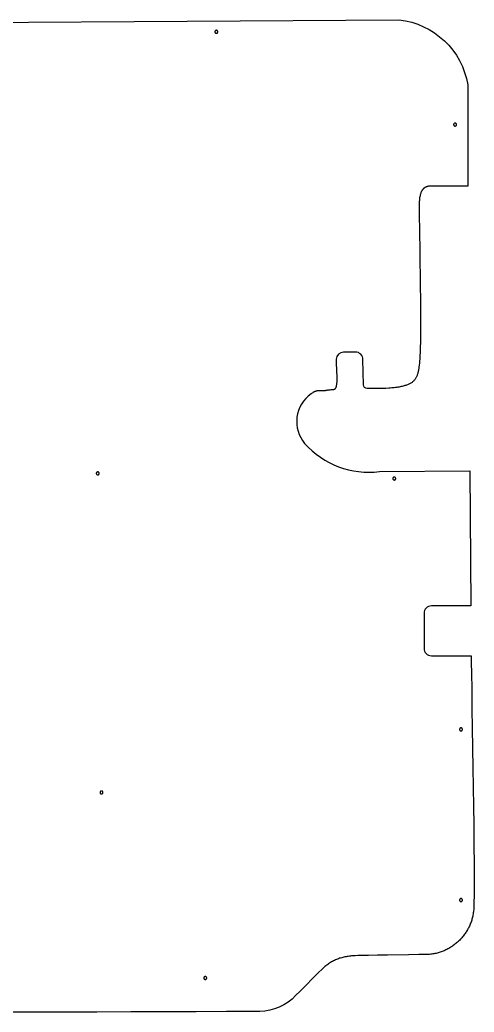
# Model space of a CAD drawing. Extents: x 0 to 6605, y -6833 to 7.
# Drawn here: x 1679 to 2292, y -5357 to -4020 of the extents above; entities that cross this region are included whole.
import ezdxf

# ---------------------------------------------------------------- set-up
doc = ezdxf.new("R2010")
doc.units = 0
doc.layers.add('Default_Layer', color=1, linetype='CONTINUOUS')

msp = doc.modelspace()

# ---------------------------------------------------------------- linework, layer by layer
at = {"layer": 'Default_Layer'}
msp.add_lwpolyline([(1333.4, -4025.6), (2190.6, -4020.2, -0.336912), (2283.5, -4107.9), (2283.5, -4244.4), (2234.7, -4244.4), (2234, -4244.3), (2233.3, -4244.3), (2232.7, -4244.3), (2232.1, -4244.3), (2231.5, -4244.3), (2230.9, -4244.4), (2230.3, -4244.5), (2229.7, -4244.6), (2229.2, -4244.7), (2228.7, -4244.8), (2228.2, -4245), (2227.7, -4245.1), (2227.2, -4245.3), (2226.7, -4245.5), (2226.3, -4245.8), (2225.8, -4246), (2225.4, -4246.3), (2225, -4246.5), (2224.6, -4246.8), (2224.2, -4247.1), (2223.9, -4247.5), (2223.5, -4247.8), (2223.2, -4248.2), (2222.9, -4248.5), (2222.6, -4248.9), (2222.3, -4249.3), (2222, -4249.7), (2221.7, -4250.1), (2221.4, -4250.6), (2221.2, -4251), (2220.9, -4251.5), (2220.7, -4252), (2220.3, -4252.9), (2219.9, -4254), (2219.5, -4255), (2219.2, -4256.2), (2219, -4257.3), (2218.7, -4258.5), (2218.5, -4259.7), (2218.3, -4260.9), (2218.2, -4262.2), (2218.1, -4263.5), (2217.9, -4264.8), (2217.9, -4266.1), (2217.8, -4267.5), (2217.8, -4268.8), (2217.8, -4270.2), (2217.7, -4271.6), (2217.8, -4275.9), (2217.9, -4283.1), (2218.2, -4304.3), (2218.7, -4332.2), (2218.9, -4347.8), (2219.1, -4363.8), (2219.3, -4380.1), (2219.5, -4396.1), (2219.6, -4411.6), (2219.7, -4426.1), (2219.7, -4432.9), (2219.7, -4439.3), (2219.7, -4445.3), (2219.6, -4450.8), (2219.5, -4455.7), (2219.4, -4460.1), (2219.3, -4463.9), (2219.2, -4465.6), (2219.2, -4467.1), (2218.8, -4473.8), (2218.6, -4476.9), (2218.4, -4479.9), (2218.1, -4482.7), (2217.9, -4485.4), (2217.6, -4487.9), (2217.5, -4489.1), (2217.3, -4490.3), (2217.1, -4491.4), (2216.9, -4492.5), (2216.7, -4493.6), (2216.5, -4494.7), (2216.2, -4495.7), (2215.9, -4496.7), (2215.7, -4497.6), (2215.3, -4498.6), (2215, -4499.5), (2214.7, -4500.3), (2214.3, -4501.2), (2213.9, -4502), (2213.4, -4502.8), (2213, -4503.5), (2212.5, -4504.3), (2212, -4505), (2211.4, -4505.6), (2210.8, -4506.3), (2210.2, -4506.9), (2209.6, -4507.5), (2208.9, -4508.1), (2208.2, -4508.7), (2207.4, -4509.2), (2206.6, -4509.7), (2205.8, -4510.2), (2204.9, -4510.7), (2204, -4511.2), (2203, -4511.6), (2202, -4512), (2200.9, -4512.4), (2199.8, -4512.8), (2198.7, -4513.1), (2197.5, -4513.5), (2196.2, -4513.8), (2194.9, -4514.1), (2193.6, -4514.4), (2192.2, -4514.7), (2190.7, -4515), (2189.2, -4515.2), (2187.6, -4515.4), (2186, -4515.7), (2184.3, -4515.9), (2182.6, -4516.1), (2180.8, -4516.2), (2178.9, -4516.4), (2177, -4516.6), (2172.9, -4516.9), (2147.7, -4516.9, -0.408181), (2142.7, -4512), (2142, -4477.9, 0.414214), (2132, -4467.9), (2115.9, -4467.9, 0.400211), (2106, -4477.5), (2105.9, -4478.5), (2105.9, -4479.6), (2105.9, -4481.8), (2105.9, -4484), (2106, -4486.4), (2106.1, -4488.7), (2106.2, -4491.1), (2106.4, -4495.8), (2106.6, -4498.1), (2106.6, -4500.3), (2106.7, -4502.6), (2106.7, -4504.7), (2106.7, -4505.7), (2106.7, -4506.8), (2106.6, -4507.7), (2106.6, -4508.7), (2106.5, -4509.6), (2106.4, -4510.5), (2106.3, -4511.4), (2106.2, -4512.2), (2106, -4513), (2105.9, -4513.8), (2105.7, -4514.7), (2105.5, -4515.1), (2105.4, -4515.5), (2105.3, -4515.9), (2105.1, -4516.3), (2104.9, -4516.7), (2104.7, -4517), (2104.5, -4517.4), (2104.3, -4517.7), (2104, -4517.9), (2103.7, -4518.2), (2103.6, -4518.3), (2103.4, -4518.3), (2102.9, -4518.5), (2102.4, -4518.6), (2101.8, -4518.7), (2101.2, -4518.8), (2100.4, -4518.9), (2098.9, -4518.9), (2097.4, -4519), (2096, -4519.1), (2095.4, -4519.1), (2094.8, -4519.2), (2094.4, -4519.3), (2094, -4519.3), (2093.4, -4519.5), (2092.8, -4519.7), (2092.1, -4519.8), (2091.5, -4519.8), (2090.9, -4519.9), (2090.2, -4519.9), (2088.9, -4520), (2087.6, -4520), (2086.2, -4520), (2084.9, -4519.9), (2083.5, -4520), (2082.8, -4520), (2082.1, -4520), (2081.4, -4520.1), (2080.7, -4520.2), (2080, -4520.3), (2079.3, -4520.4), (2078.5, -4520.6), (2077.8, -4520.8), (2077.1, -4521.1), (2076.4, -4521.4), (2075.6, -4521.7), (2074.9, -4522.1), (2074.2, -4522.6), (2073.5, -4523.1), (2072.7, -4523.7), (2072, -4524.3, 0.209861), (2053, -4555.8, 0.209861), (2063.3, -4591, 0.245449), (2164.4, -4628.9), (2286.2, -4627.8), (2287.7, -4809.9), (2234.4, -4809.9, 0.414214), (2224.4, -4819.9), (2224.4, -4867, 0.414214), (2234.4, -4877), (2288.1, -4877), (2288.2, -4887.9), (2288.4, -4899.4), (2288.7, -4923.4), (2289, -4948.6), (2289.4, -4974.7), (2290.3, -5028), (2290.7, -5054.4), (2291.1, -5080.3), (2291.4, -5105.1), (2291.7, -5128.6), (2291.8, -5139.8), (2291.9, -5150.4), (2292, -5160.6), (2292, -5170.1), (2292.1, -5179.1), (2292.1, -5187.4), (2292, -5195), (2291.9, -5201.8), (2291.8, -5207.9), (2291.7, -5210.6), (2291.7, -5213.1), (2291.6, -5215.4), (2291.5, -5217.4), (2291.4, -5219.2), (2291.2, -5220.8), (2291.1, -5222.2), (2290.9, -5223.7), (2290.7, -5225.1), (2290.4, -5226.5), (2290.2, -5227.9), (2289.8, -5229.3), (2289.5, -5230.7), (2289.1, -5232.1), (2288.7, -5233.5), (2288.3, -5234.8), (2287.8, -5236.2), (2287.3, -5237.5), (2286.7, -5238.9), (2286.2, -5240.2), (2285.6, -5241.5), (2285, -5242.8), (2284.3, -5244), (2283.6, -5245.3), (2282.9, -5246.6), (2282.2, -5247.8), (2281.4, -5249), (2280.6, -5250.2), (2279.8, -5251.4), (2279, -5252.5), (2278.1, -5253.7), (2277.3, -5254.8), (2276.4, -5255.9), (2275.4, -5257), (2274.5, -5258.1), (2273.5, -5259.1), (2272.5, -5260.2), (2271.5, -5261.2), (2270.5, -5262.2), (2269.4, -5263.1), (2268.3, -5264.1), (2267.2, -5265), (2266.1, -5265.9), (2265, -5266.8), (2263.8, -5267.6), (2262.7, -5268.4), (2261.5, -5269.2), (2260.3, -5270), (2259.1, -5270.8), (2257.8, -5271.5), (2256.6, -5272.2), (2255.3, -5272.8), (2254, -5273.5), (2252.7, -5274.1), (2251.4, -5274.7), (2250.1, -5275.2), (2248.8, -5275.7), (2247.5, -5276.2), (2246.1, -5276.7), (2244.7, -5277.1), (2243.4, -5277.5), (2242, -5277.9), (2240.6, -5278.2), (2239.2, -5278.5), (2237.8, -5278.8), (2236.4, -5279), (2234.9, -5279.2), (2233.5, -5279.3), (2232, -5279.5), (2230.6, -5279.6), (2217.6, -5279.8), (2203.6, -5280), (2175.1, -5280.4), (2161.7, -5280.6), (2149.5, -5280.9), (2144.2, -5281), (2139.3, -5281.1), (2135, -5281.2), (2131.5, -5281.3), (2129.9, -5281.4), (2128.3, -5281.5), (2126.7, -5281.6), (2125.2, -5281.8), (2123.7, -5282), (2122.1, -5282.2), (2120.6, -5282.4), (2119.2, -5282.7), (2117.7, -5282.9), (2116.2, -5283.3), (2114.8, -5283.6), (2113.3, -5284), (2111.9, -5284.4), (2110.5, -5284.8), (2109.1, -5285.3), (2107.7, -5285.8), (2106.4, -5286.4), (2105, -5286.9), (2103.6, -5287.6), (2102.3, -5288.2), (2101, -5288.9), (2099.6, -5289.6), (2098.3, -5290.4), (2097, -5291.2), (2095.7, -5292.1), (2094.5, -5293), (2093.2, -5293.9), (2091.9, -5294.9), (2090.7, -5295.9), (2089.4, -5297), (2088.2, -5298.1), (2087, -5299.3), (2082.2, -5303.9), (2077.3, -5308.8), (2072.3, -5313.8), (2067.1, -5319), (2056.7, -5329.5), (2051.5, -5334.7), (2046.4, -5339.8, -0.18824), (1996, -5356.4), (1957.9, -5356.6), (1917, -5356.8), (1873.7, -5356.9), (1828.8, -5357.1), (1783.1, -5357.2), (1737.1, -5357.3), (1691.5, -5357.3), (1647.1, -5357.4)], format="xyb", dxfattribs=at)
for points in [[(1946.3, -4036.3), (1946.3, -4036.1), (1946.2, -4035.9), (1946.2, -4035.7), (1946.1, -4035.6), (1946, -4035.4), (1945.9, -4035.2), (1945.8, -4035.1), (1945.7, -4034.9), (1945.6, -4034.8), (1945.4, -4034.7), (1945.2, -4034.6), (1945.1, -4034.5), (1944.9, -4034.4), (1944.7, -4034.4), (1944.5, -4034.3), (1944.3, -4034.3), (1944.1, -4034.3), (1943.9, -4034.4), (1943.7, -4034.4), (1943.5, -4034.5), (1943.3, -4034.6), (1943.2, -4034.7), (1943, -4034.8), (1942.9, -4034.9), (1942.7, -4035.1), (1942.6, -4035.2), (1942.5, -4035.4), (1942.4, -4035.6), (1942.4, -4035.7), (1942.3, -4035.9), (1942.3, -4036.1), (1942.3, -4036.3), (1942.3, -4036.5), (1942.3, -4036.7), (1942.4, -4036.9), (1942.4, -4037.1), (1942.5, -4037.3), (1942.6, -4037.4), (1942.7, -4037.6), (1942.9, -4037.7), (1943, -4037.9), (1943.2, -4038), (1943.3, -4038.1), (1943.5, -4038.2), (1943.7, -4038.2), (1943.9, -4038.3), (1944.1, -4038.3), (1944.3, -4038.3), (1944.5, -4038.3), (1944.7, -4038.3), (1944.9, -4038.2), (1945.1, -4038.2), (1945.2, -4038.1), (1945.4, -4038), (1945.6, -4037.9), (1945.7, -4037.7), (1945.8, -4037.6), (1945.9, -4037.4), (1946, -4037.3), (1946.1, -4037.1), (1946.2, -4036.9), (1946.2, -4036.7), (1946.3, -4036.5), (1946.3, -4036.3)], [(2268.3, -4161.3), (2268.3, -4161.1), (2268.2, -4160.9), (2268.2, -4160.7), (2268.1, -4160.6), (2268, -4160.4), (2267.9, -4160.2), (2267.8, -4160.1), (2267.7, -4159.9), (2267.6, -4159.8), (2267.4, -4159.7), (2267.2, -4159.6), (2267.1, -4159.5), (2266.9, -4159.4), (2266.7, -4159.4), (2266.5, -4159.3), (2266.3, -4159.3), (2266.1, -4159.3), (2265.9, -4159.4), (2265.7, -4159.4), (2265.5, -4159.5), (2265.3, -4159.6), (2265.2, -4159.7), (2265, -4159.8), (2264.9, -4159.9), (2264.7, -4160.1), (2264.6, -4160.2), (2264.5, -4160.4), (2264.4, -4160.6), (2264.4, -4160.7), (2264.3, -4160.9), (2264.3, -4161.1), (2264.3, -4161.3), (2264.3, -4161.5), (2264.3, -4161.7), (2264.4, -4161.9), (2264.4, -4162.1), (2264.5, -4162.3), (2264.6, -4162.4), (2264.7, -4162.6), (2264.9, -4162.7), (2265, -4162.9), (2265.2, -4163), (2265.3, -4163.1), (2265.5, -4163.2), (2265.7, -4163.2), (2265.9, -4163.3), (2266.1, -4163.3), (2266.3, -4163.3), (2266.5, -4163.3), (2266.7, -4163.3), (2266.9, -4163.2), (2267.1, -4163.2), (2267.2, -4163.1), (2267.4, -4163), (2267.6, -4162.9), (2267.7, -4162.7), (2267.8, -4162.6), (2267.9, -4162.4), (2268, -4162.3), (2268.1, -4162.1), (2268.2, -4161.9), (2268.2, -4161.7), (2268.3, -4161.5), (2268.3, -4161.3)], [(1786.3, -4631.3), (1786.3, -4631.1), (1786.2, -4630.9), (1786.2, -4630.7), (1786.1, -4630.6), (1786, -4630.4), (1785.9, -4630.2), (1785.8, -4630.1), (1785.7, -4629.9), (1785.6, -4629.8), (1785.4, -4629.7), (1785.2, -4629.6), (1785.1, -4629.5), (1784.9, -4629.4), (1784.7, -4629.4), (1784.5, -4629.3), (1784.3, -4629.3), (1784.1, -4629.3), (1783.9, -4629.4), (1783.7, -4629.4), (1783.5, -4629.5), (1783.3, -4629.6), (1783.2, -4629.7), (1783, -4629.8), (1782.9, -4629.9), (1782.7, -4630.1), (1782.6, -4630.2), (1782.5, -4630.4), (1782.4, -4630.6), (1782.4, -4630.7), (1782.3, -4630.9), (1782.3, -4631.1), (1782.3, -4631.3), (1782.3, -4631.5), (1782.3, -4631.7), (1782.4, -4631.9), (1782.4, -4632.1), (1782.5, -4632.3), (1782.6, -4632.4), (1782.7, -4632.6), (1782.9, -4632.7), (1783, -4632.9), (1783.2, -4633), (1783.3, -4633.1), (1783.5, -4633.2), (1783.7, -4633.2), (1783.9, -4633.3), (1784.1, -4633.3), (1784.3, -4633.3), (1784.5, -4633.3), (1784.7, -4633.3), (1784.9, -4633.2), (1785.1, -4633.2), (1785.2, -4633.1), (1785.4, -4633), (1785.6, -4632.9), (1785.7, -4632.7), (1785.8, -4632.6), (1785.9, -4632.4), (1786, -4632.3), (1786.1, -4632.1), (1786.2, -4631.9), (1786.2, -4631.7), (1786.3, -4631.5), (1786.3, -4631.3)], [(2186.3, -4638.3), (2186.3, -4638.1), (2186.2, -4637.9), (2186.2, -4637.7), (2186.1, -4637.6), (2186, -4637.4), (2185.9, -4637.2), (2185.8, -4637.1), (2185.7, -4636.9), (2185.6, -4636.8), (2185.4, -4636.7), (2185.2, -4636.6), (2185.1, -4636.5), (2184.9, -4636.4), (2184.7, -4636.4), (2184.5, -4636.3), (2184.3, -4636.3), (2184.1, -4636.3), (2183.9, -4636.4), (2183.7, -4636.4), (2183.5, -4636.5), (2183.3, -4636.6), (2183.2, -4636.7), (2183, -4636.8), (2182.9, -4636.9), (2182.7, -4637.1), (2182.6, -4637.2), (2182.5, -4637.4), (2182.4, -4637.6), (2182.4, -4637.7), (2182.3, -4637.9), (2182.3, -4638.1), (2182.3, -4638.3), (2182.3, -4638.5), (2182.3, -4638.7), (2182.4, -4638.9), (2182.4, -4639.1), (2182.5, -4639.3), (2182.6, -4639.4), (2182.7, -4639.6), (2182.9, -4639.7), (2183, -4639.9), (2183.2, -4640), (2183.3, -4640.1), (2183.5, -4640.2), (2183.7, -4640.2), (2183.9, -4640.3), (2184.1, -4640.3), (2184.3, -4640.3), (2184.5, -4640.3), (2184.7, -4640.3), (2184.9, -4640.2), (2185.1, -4640.2), (2185.2, -4640.1), (2185.4, -4640), (2185.6, -4639.9), (2185.7, -4639.7), (2185.8, -4639.6), (2185.9, -4639.4), (2186, -4639.3), (2186.1, -4639.1), (2186.2, -4638.9), (2186.2, -4638.7), (2186.3, -4638.5), (2186.3, -4638.3)], [(2276.3, -4976.3), (2276.3, -4976.1), (2276.2, -4975.9), (2276.2, -4975.7), (2276.1, -4975.6), (2276, -4975.4), (2275.9, -4975.2), (2275.8, -4975.1), (2275.7, -4974.9), (2275.6, -4974.8), (2275.4, -4974.7), (2275.2, -4974.6), (2275.1, -4974.5), (2274.9, -4974.4), (2274.7, -4974.4), (2274.5, -4974.3), (2274.3, -4974.3), (2274.1, -4974.3), (2273.9, -4974.4), (2273.7, -4974.4), (2273.5, -4974.5), (2273.3, -4974.6), (2273.2, -4974.7), (2273, -4974.8), (2272.9, -4974.9), (2272.7, -4975.1), (2272.6, -4975.2), (2272.5, -4975.4), (2272.4, -4975.6), (2272.4, -4975.7), (2272.3, -4975.9), (2272.3, -4976.1), (2272.3, -4976.3), (2272.3, -4976.5), (2272.3, -4976.7), (2272.4, -4976.9), (2272.4, -4977.1), (2272.5, -4977.3), (2272.6, -4977.4), (2272.7, -4977.6), (2272.9, -4977.7), (2273, -4977.9), (2273.2, -4978), (2273.3, -4978.1), (2273.5, -4978.2), (2273.7, -4978.2), (2273.9, -4978.3), (2274.1, -4978.3), (2274.3, -4978.3), (2274.5, -4978.3), (2274.7, -4978.3), (2274.9, -4978.2), (2275.1, -4978.2), (2275.2, -4978.1), (2275.4, -4978), (2275.6, -4977.9), (2275.7, -4977.7), (2275.8, -4977.6), (2275.9, -4977.4), (2276, -4977.3), (2276.1, -4977.1), (2276.2, -4976.9), (2276.2, -4976.7), (2276.3, -4976.5), (2276.3, -4976.3)], [(1791.3, -5061.3), (1791.3, -5061.1), (1791.2, -5060.9), (1791.2, -5060.7), (1791.1, -5060.6), (1791, -5060.4), (1790.9, -5060.2), (1790.8, -5060.1), (1790.7, -5059.9), (1790.6, -5059.8), (1790.4, -5059.7), (1790.2, -5059.6), (1790.1, -5059.5), (1789.9, -5059.4), (1789.7, -5059.4), (1789.5, -5059.3), (1789.3, -5059.3), (1789.1, -5059.3), (1788.9, -5059.4), (1788.7, -5059.4), (1788.5, -5059.5), (1788.3, -5059.6), (1788.2, -5059.7), (1788, -5059.8), (1787.9, -5059.9), (1787.7, -5060.1), (1787.6, -5060.2), (1787.5, -5060.4), (1787.4, -5060.6), (1787.4, -5060.7), (1787.3, -5060.9), (1787.3, -5061.1), (1787.3, -5061.3), (1787.3, -5061.5), (1787.3, -5061.7), (1787.4, -5061.9), (1787.4, -5062.1), (1787.5, -5062.3), (1787.6, -5062.4), (1787.7, -5062.6), (1787.9, -5062.7), (1788, -5062.9), (1788.2, -5063), (1788.3, -5063.1), (1788.5, -5063.2), (1788.7, -5063.2), (1788.9, -5063.3), (1789.1, -5063.3), (1789.3, -5063.3), (1789.5, -5063.3), (1789.7, -5063.3), (1789.9, -5063.2), (1790.1, -5063.2), (1790.2, -5063.1), (1790.4, -5063), (1790.6, -5062.9), (1790.7, -5062.7), (1790.8, -5062.6), (1790.9, -5062.4), (1791, -5062.3), (1791.1, -5062.1), (1791.2, -5061.9), (1791.2, -5061.7), (1791.3, -5061.5), (1791.3, -5061.3)], [(2276.3, -5206.3), (2276.3, -5206.1), (2276.2, -5205.9), (2276.2, -5205.7), (2276.1, -5205.6), (2276, -5205.4), (2275.9, -5205.2), (2275.8, -5205.1), (2275.7, -5204.9), (2275.6, -5204.8), (2275.4, -5204.7), (2275.2, -5204.6), (2275.1, -5204.5), (2274.9, -5204.4), (2274.7, -5204.4), (2274.5, -5204.3), (2274.3, -5204.3), (2274.1, -5204.3), (2273.9, -5204.4), (2273.7, -5204.4), (2273.5, -5204.5), (2273.3, -5204.6), (2273.2, -5204.7), (2273, -5204.8), (2272.9, -5204.9), (2272.7, -5205.1), (2272.6, -5205.2), (2272.5, -5205.4), (2272.4, -5205.6), (2272.4, -5205.7), (2272.3, -5205.9), (2272.3, -5206.1), (2272.3, -5206.3), (2272.3, -5206.5), (2272.3, -5206.7), (2272.4, -5206.9), (2272.4, -5207.1), (2272.5, -5207.3), (2272.6, -5207.4), (2272.7, -5207.6), (2272.9, -5207.7), (2273, -5207.9), (2273.2, -5208), (2273.3, -5208.1), (2273.5, -5208.2), (2273.7, -5208.2), (2273.9, -5208.3), (2274.1, -5208.3), (2274.3, -5208.3), (2274.5, -5208.3), (2274.7, -5208.3), (2274.9, -5208.2), (2275.1, -5208.2), (2275.2, -5208.1), (2275.4, -5208), (2275.6, -5207.9), (2275.7, -5207.7), (2275.8, -5207.6), (2275.9, -5207.4), (2276, -5207.3), (2276.1, -5207.1), (2276.2, -5206.9), (2276.2, -5206.7), (2276.3, -5206.5), (2276.3, -5206.3)], [(1931.3, -5311.3), (1931.3, -5311.1), (1931.2, -5310.9), (1931.2, -5310.7), (1931.1, -5310.6), (1931, -5310.4), (1930.9, -5310.2), (1930.8, -5310.1), (1930.7, -5309.9), (1930.6, -5309.8), (1930.4, -5309.7), (1930.2, -5309.6), (1930.1, -5309.5), (1929.9, -5309.4), (1929.7, -5309.4), (1929.5, -5309.3), (1929.3, -5309.3), (1929.1, -5309.3), (1928.9, -5309.4), (1928.7, -5309.4), (1928.5, -5309.5), (1928.3, -5309.6), (1928.2, -5309.7), (1928, -5309.8), (1927.9, -5309.9), (1927.7, -5310.1), (1927.6, -5310.2), (1927.5, -5310.4), (1927.4, -5310.6), (1927.4, -5310.7), (1927.3, -5310.9), (1927.3, -5311.1), (1927.3, -5311.3), (1927.3, -5311.5), (1927.3, -5311.7), (1927.4, -5311.9), (1927.4, -5312.1), (1927.5, -5312.3), (1927.6, -5312.4), (1927.7, -5312.6), (1927.9, -5312.7), (1928, -5312.9), (1928.2, -5313), (1928.3, -5313.1), (1928.5, -5313.2), (1928.7, -5313.2), (1928.9, -5313.3), (1929.1, -5313.3), (1929.3, -5313.3), (1929.5, -5313.3), (1929.7, -5313.3), (1929.9, -5313.2), (1930.1, -5313.2), (1930.2, -5313.1), (1930.4, -5313), (1930.6, -5312.9), (1930.7, -5312.7), (1930.8, -5312.6), (1930.9, -5312.4), (1931, -5312.3), (1931.1, -5312.1), (1931.2, -5311.9), (1931.2, -5311.7), (1931.3, -5311.5), (1931.3, -5311.3)]]:
    msp.add_lwpolyline(points, close=True, dxfattribs=at)

doc.saveas('drawing.dxf')
